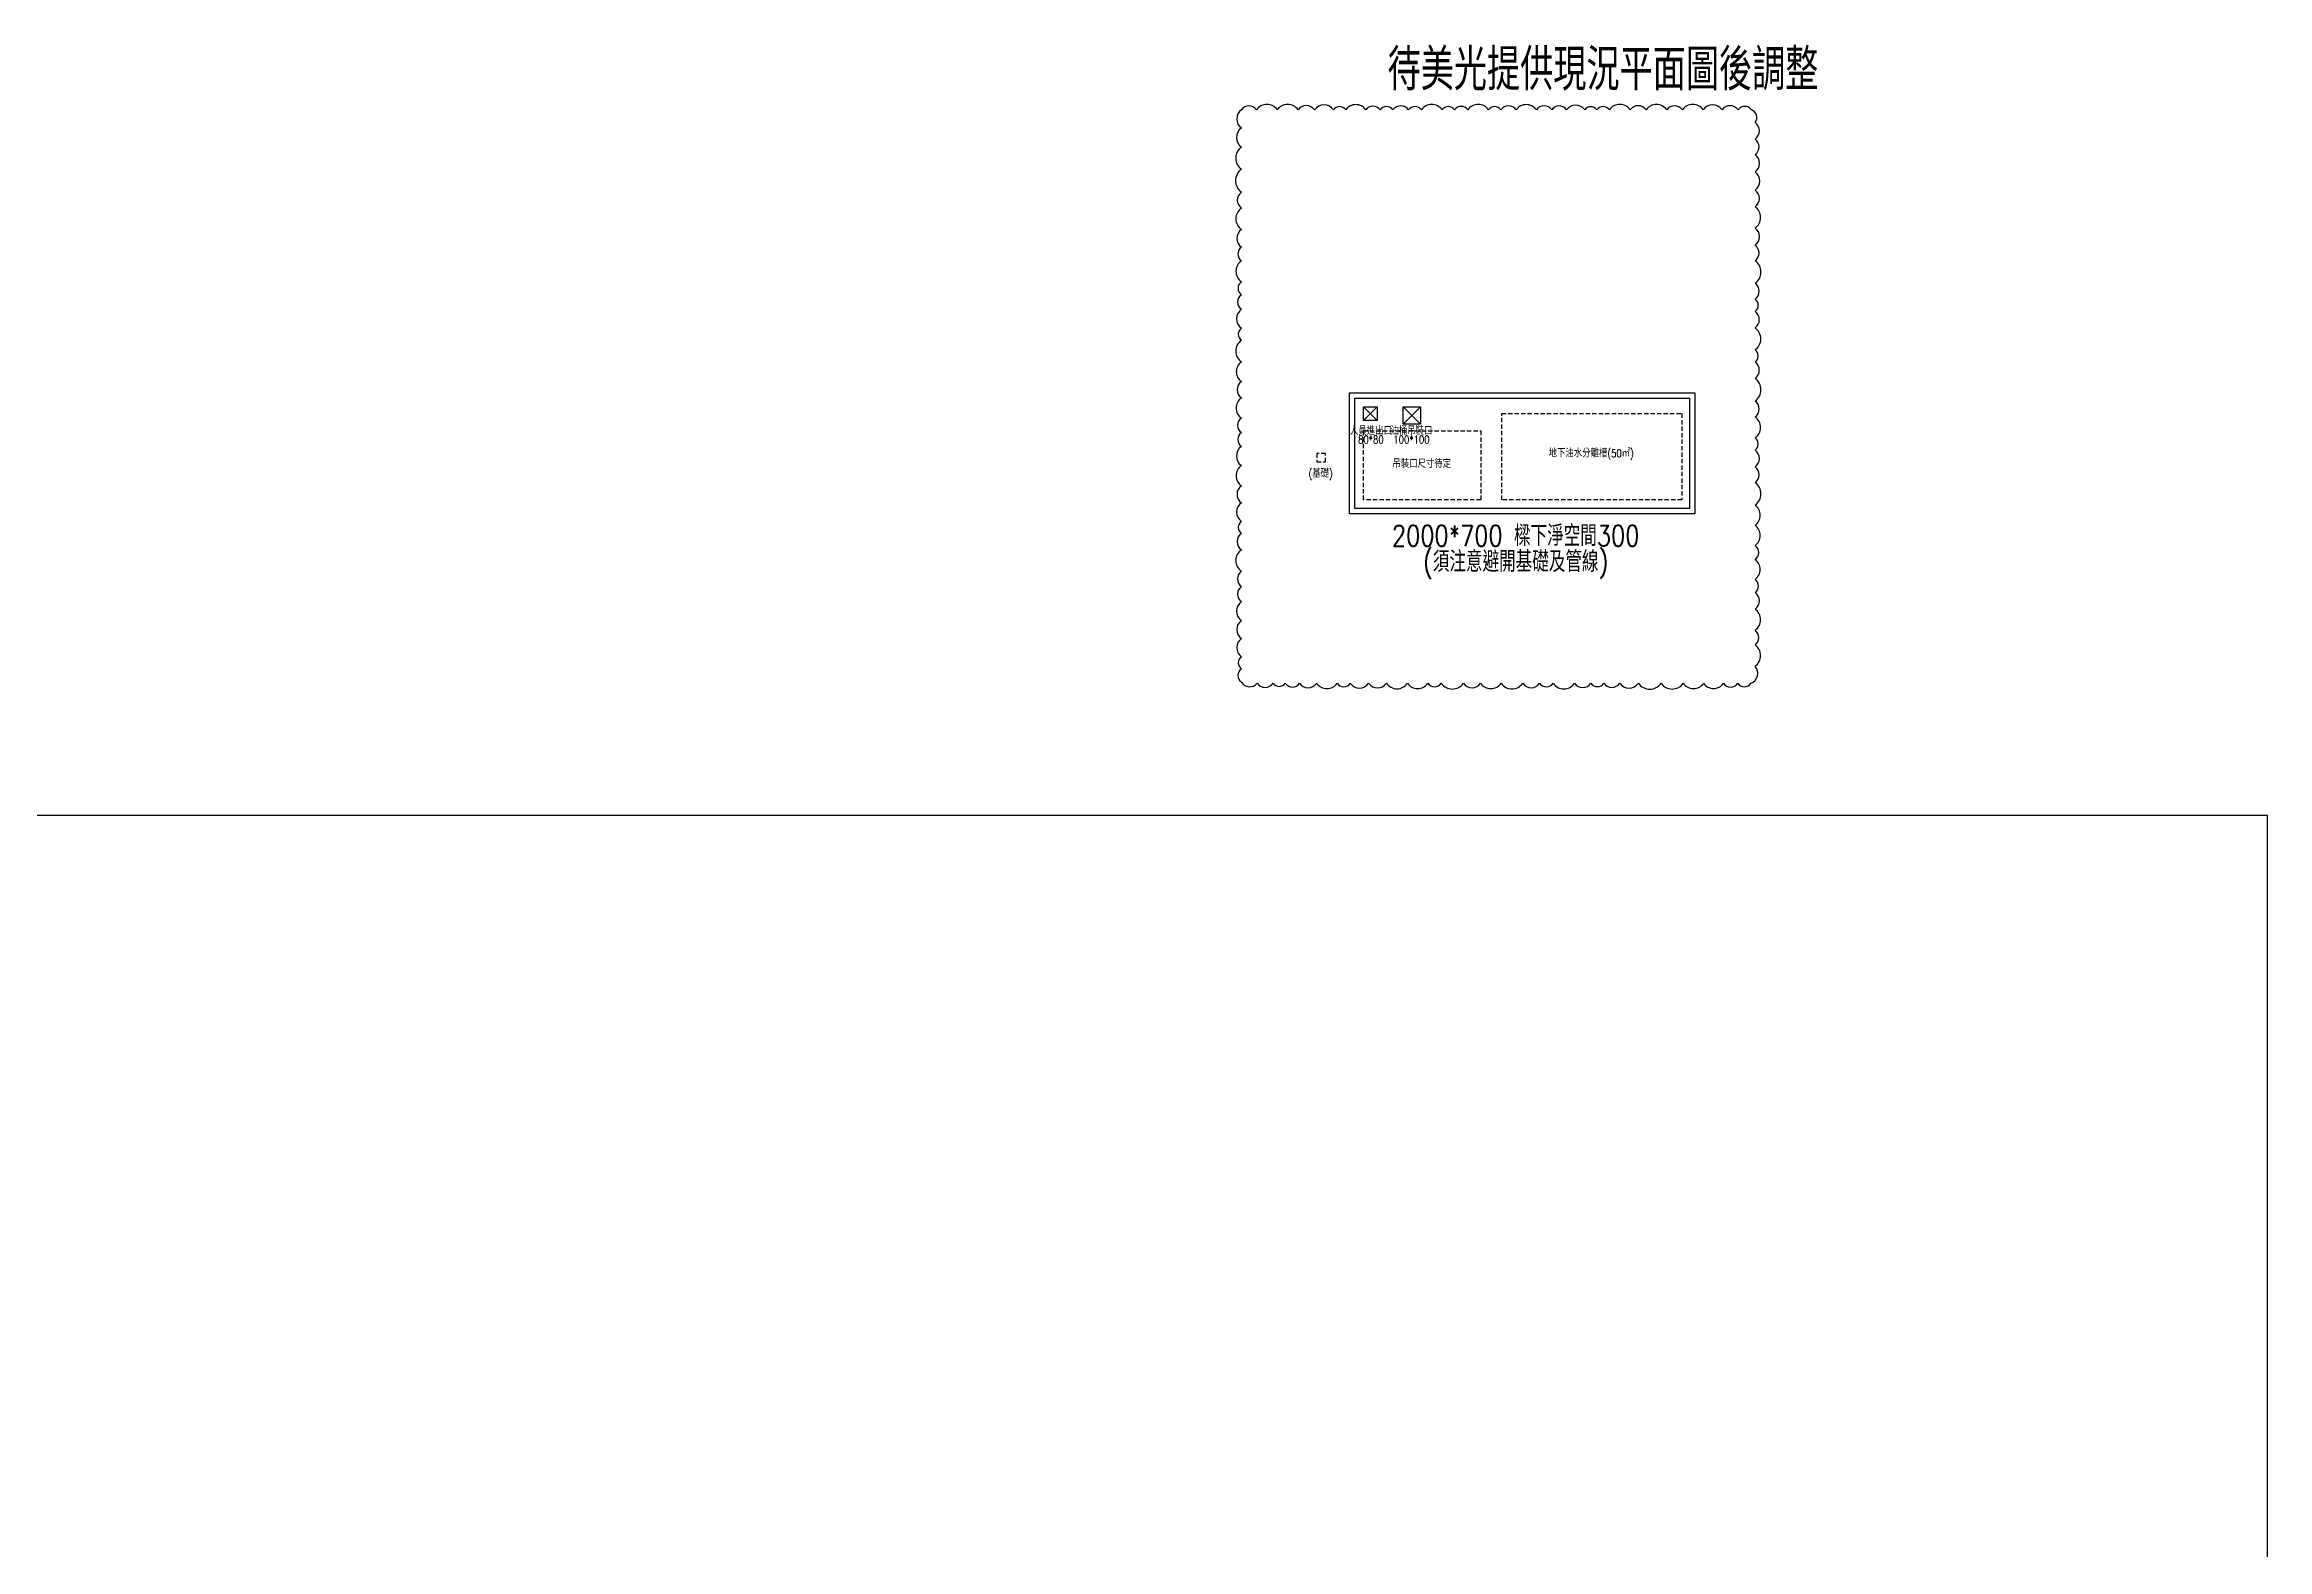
# Model space of a CAD drawing. Header units: millimetres. Extents: x -25195 to 195597, y 6477 to 112111.
# Drawn here: x 16962 to 29844, y 20225 to 28944 of the extents above; entities that cross this region are included whole.
import ezdxf
from ezdxf.enums import TextEntityAlignment as Align

# ---------------------------------------------------------------- set-up
doc = ezdxf.new("R2010")
doc.units = ezdxf.units.MM
doc.header["$LTSCALE"] = 100
doc.linetypes.add('X-N-FAB-L10$0$HIDDEN', pattern=[0.375, 0.25, -0.125])
for name, color, linetype in [('0-XREF', 7, 'Continuous'), ('X-N-FAB-L10$0$08', 8, 'Continuous'), ('X-N-FAB-L10$0$2', 8, 'Continuous'), ('X-N-FAB-L10$0$4', 8, 'Continuous'), ('X-N-FAB-L10$0$TXT-CODE', 8, 'Continuous')]:
    doc.layers.add(name, color=color, linetype=linetype)
doc.layers.add('X-N-FAB-L10$0$A-BLOCK', color=8, linetype='Continuous', plot=False)
doc.styles.add('X-N-FAB-L10$0$CHINA', font='simplex.shx', dxfattribs={"width": 0.75, "bigfont": 'chineset.shx'})

# ---------------------------------------------------------------- blocks, each defined once
blk = doc.blocks.new('X-N-FAB-L10$0$A$Cb10dda33')
at = {"layer": 'X-N-FAB-L10$0$08', "color": 4, "linetype": 'X-N-FAB-L10$0$HIDDEN'}
for points in [[(135, 530), (815, 530), (815, 130), (135, 130)], [(936, 630), (1980, 630), (1980, 130), (936, 130)]]:
    blk.add_lwpolyline(points, close=True, dxfattribs=at)
at = {"layer": 'X-N-FAB-L10$0$08', "linetype": 'X-N-FAB-L10$0$HIDDEN'}
blk.add_lwpolyline([(-135, 350), (-85, 350), (-85, 400), (-135, 400)], close=True, dxfattribs=at)
at = {"layer": 'X-N-FAB-L10$0$2'}
for points in [[(55, 750), (2055, 750), (2055, 50), (55, 50)], [(85, 720), (2025, 720), (2025, 80), (85, 80)]]:
    blk.add_lwpolyline(points, close=True, dxfattribs=at)
at = {"layer": 'X-N-FAB-L10$0$4'}
for points in [[(135, 670), (215, 670), (215, 590), (135, 590), (135, 670)], [(215, 670), (135, 590)], [(135, 670), (215, 590)], [(365, 670), (465, 570)], [(465, 670), (365, 570)]]:
    blk.add_lwpolyline(points, dxfattribs=at)
blk.add_lwpolyline([(365, 670), (465, 670), (465, 570), (365, 570)], close=True, dxfattribs=at)
at = {"layer": 'X-N-FAB-L10$0$08', "style": 'X-N-FAB-L10$0$CHINA', "width": 0.8}
blk.add_text('(基礎)', height=45, dxfattribs=at).set_placement((-113, 283), align=Align.MIDDLE_CENTER)
at = {"layer": 'X-N-FAB-L10$0$TXT-CODE', "style": 'X-N-FAB-L10$0$CHINA', "width": 0.8}
for s, p in [('人員進出口', (178, 530)), ('油桶吊裝口', (413, 530)), ('80*80', (178, 480)), ('100*100', (413, 480)), ('地下油水分離槽(50㎡)', (1455, 400)), ('吊裝口尺寸待定', (473, 339))]:
    blk.add_text(s, height=45, dxfattribs=at).set_placement(p, align=Align.MIDDLE_CENTER)
blk = doc.blocks.new('X-N-FAB-L10')
at = {"layer": 'DefPoints'}
blk.add_lwpolyline([(-5156, 24477), (-5156, 6477), (29844, 6477), (29844, 24477)], close=True, dxfattribs=at)
at = {"layer": 'X-N-FAB-L10$0$4'}
blk.add_lwpolyline([(23898, 28565, 0.520567), (23898, 28460, 0.520567), (23898, 28349, 0.520567), (23898, 28221, 0.520567), (23898, 28088, 0.520567), (23898, 27996, 0.520567), (23898, 27872, 0.520567), (23898, 27769, 0.520567), (23898, 27691, 0.520567), (23898, 27569, 0.520567), (23898, 27494, 0.520567), (23898, 27410, 0.520567), (23898, 27300, 0.520567), (23898, 27230, 0.520567), (23898, 27105, 0.520567), (23898, 26991, 0.520567), (23898, 26896, 0.520567), (23898, 26779, 0.520567), (23898, 26695, 0.520567), (23898, 26615, 0.520567), (23898, 26504, 0.520567), (23898, 26387, 0.520567), (23898, 26289, 0.520567), (23898, 26181, 0.520567), (23898, 26111, 0.520567), (23898, 26017, 0.520567), (23898, 25892, 0.520567), (23898, 25803, 0.520567), (23898, 25716, 0.520567), (23898, 25606, 0.520567), (23898, 25502, 0.520567), (23898, 25397, 0.520567), (23898, 25327, 0.520567), (23898, 25250, 0.520567), (23989, 25243, 0.520567), (24081, 25243, 0.520567), (24152, 25243, 0.520567), (24235, 25243, 0.520567), (24334, 25243, 0.520567), (24453, 25243, 0.520567), (24529, 25243, 0.520567), (24635, 25243, 0.520567), (24738, 25243, 0.520567), (24860, 25243, 0.520567), (24978, 25243, 0.520567), (25056, 25243, 0.520567), (25184, 25243, 0.520567), (25284, 25243, 0.520567), (25403, 25243, 0.520567), (25528, 25243, 0.520567), (25626, 25243, 0.520567), (25704, 25243, 0.520567), (25828, 25243, 0.520567), (25923, 25243, 0.520567), (25998, 25243, 0.520567), (26090, 25243, 0.520567), (26198, 25243, 0.520567), (26330, 25243, 0.520567), (26458, 25243, 0.520567), (26576, 25243, 0.520567), (26691, 25243, 0.520567), (26774, 25243, 0.520567), (26850, 25243, 0.520567), (26874, 25342, 0.520567), (26874, 25465, 0.520567), (26874, 25550, 0.520567), (26874, 25672, 0.520567), (26874, 25768, 0.520567), (26874, 25845, 0.520567), (26874, 25959, 0.520567), (26874, 26041, 0.520567), (26874, 26158, 0.520567), (26874, 26275, 0.520567), (26874, 26406, 0.520567), (26874, 26496, 0.520567), (26874, 26594, 0.520567), (26874, 26664, 0.520567), (26874, 26786, 0.520567), (26874, 26878, 0.520567), (26874, 27009, 0.520567), (26874, 27104, 0.520567), (26874, 27174, 0.520567), (26874, 27302, 0.520567), (26874, 27397, 0.520567), (26874, 27468, 0.520567), (26874, 27560, 0.520567), (26874, 27691, 0.520567), (26874, 27780, 0.520567), (26874, 27880, 0.520567), (26874, 28004, 0.520567), (26874, 28100, 0.520567), (26874, 28205, 0.520567), (26874, 28306, 0.520567), (26874, 28395, 0.520567), (26874, 28491, 0.520567), (26853, 28565, 0.520567), (26776, 28565, 0.520567), (26683, 28565, 0.520567), (26573, 28565, 0.520567), (26453, 28565, 0.520567), (26362, 28565, 0.520567), (26243, 28565, 0.520567), (26151, 28565, 0.520567), (26030, 28565, 0.520567), (25957, 28565, 0.520567), (25887, 28565, 0.520567), (25782, 28565, 0.520567), (25696, 28565, 0.520567), (25607, 28565, 0.520567), (25490, 28565, 0.520567), (25401, 28565, 0.520567), (25330, 28565, 0.520567), (25210, 28565, 0.520567), (25133, 28565, 0.520567), (25060, 28565, 0.520567), (24941, 28565, 0.520567), (24867, 28565, 0.520567), (24776, 28565, 0.520567), (24701, 28565, 0.520567), (24619, 28565, 0.520567), (24502, 28565, 0.520567), (24431, 28565, 0.520567), (24322, 28565, 0.520567), (24226, 28565, 0.520567), (24106, 28565, 0.520567), (23985, 28565, 0.520567)], format="xyb", close=True, dxfattribs=at)
at = {"layer": 'X-N-FAB-L10$0$A-BLOCK'}
blk.add_blockref('X-N-FAB-L10$0$A$Cb10dda33', (24470, 26175), dxfattribs=at)
at = {"layer": 'X-N-FAB-L10$0$4', "style": 'X-N-FAB-L10$0$CHINA', "width": 0.8}
blk.add_text('待美光提供現況平面圖後調整', height=240, dxfattribs=at).set_placement((25993, 28798), align=Align.MIDDLE_CENTER)
at = {"layer": 'X-N-FAB-L10$0$TXT-CODE', "style": 'X-N-FAB-L10$0$CHINA', "width": 0.8}
for s, p in [('2000*700 樑下淨空間300', (25487, 26098)), ('2000*700 樑下淨空間300', (25487, 26098)), ('(須注意避開基礎及管線)', (25487, 25948)), ('(須注意避開基礎及管線)', (25487, 25948))]:
    blk.add_text(s, height=120, dxfattribs=at).set_placement(p, align=Align.MIDDLE_CENTER)

msp = doc.modelspace()

# ---------------------------------------------------------------- block references
at = {"layer": '0-XREF'}
msp.add_blockref('X-N-FAB-L10', (0, 0), dxfattribs=at)

doc.saveas('drawing.dxf')
